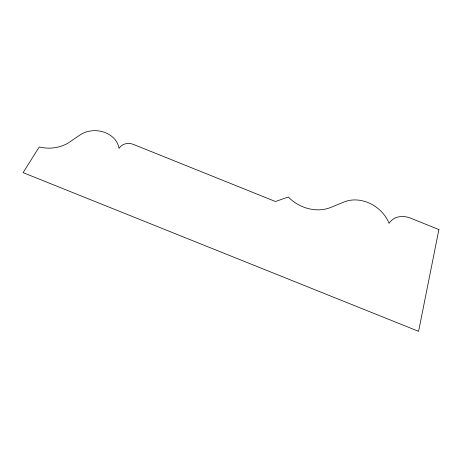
<?xml version="1.0" encoding="UTF-8"?>
<svg xmlns="http://www.w3.org/2000/svg" width="462" height="462" viewBox="0 0 462 462"><rect width="100%" height="100%" fill="white"/><g stroke="black" fill="none" stroke-linecap="round" stroke-linejoin="round"><path stroke-width="0.69" d="M438.9 229.55L418.584 331.335L23.1 172.644L39.247 146.956A31.849 25.404 -0.4 0 0 69.623 142.053L79.868 135.077A23.955 19.854 2.5 0 1 104.06 132.167A23.955 19.854 2.5 0 1 119.023 148.464A10.84 9.067 6.3 0 1 133.247 144.34L275.479 201.519L288.265 196.997A35.765 29.424 29.1 0 0 330.625 207.478L344.242 201.929A32.796 27.067 37.2 0 1 389.102 223.36A21.281 17.019 40.1 0 1 410.545 218.145L438.9 229.55"/></g></svg>
